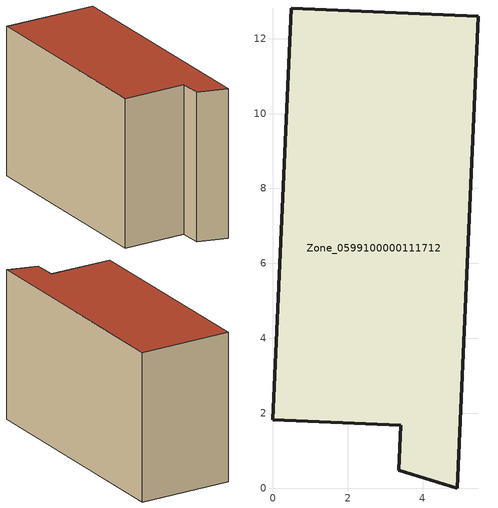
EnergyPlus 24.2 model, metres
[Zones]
Zone_0599100000111712
 floor ground (C_G): 5.48,12.6 4.92,0 3.36,0.47 3.41,1.67 0,1.82 0.49,12.82 z1.84
 wall outside (C_F): 4.92,0 5.48,12.6 0.49,12.82 0,1.82 3.41,1.67 3.36,0.47 4.92,0 z1.84:9.8
 roof outside (C_R): 3.36,0.47 4.92,0 5.48,12.6 0.49,12.82 0,1.82 3.41,1.67 z9.8
[BUILDING]
Pand.0599100000111712: North Axis=0; Terrain=City; Loads Convergence Tolerance Value=0.04; Temperature Convergence Tolerance Value=0.4; Solar Distribution=FullExterior; Maximum Number of Warmup Days=25; Minimum Number of Warmup Days=1
[Site:Location]
Rotterdam.The.Hague.AP_ZH_NLD Design_Conditions: Latitude=51.96; Longitude=4.45; Time Zone=1; Elevation=-4.5
[SITE:GROUNDTEMPERATURE:BUILDINGSURFACE]
18, 18, 18, 18, 18, 18, 18, 18, 18, 18, 18, 18
[MATERIAL] Thermal Absorptance=0.9; Solar Absorptance=0.7; Visible Absorptance=0.7
Name | Roughness | Thickness | Conductivity | Density | Specific Heat
G.TI.1975-1991 | MediumSmooth | 0.15 | 0.288461 | 540 | 1210
F.TI.1975-1991 | Rough | 0.3 | 0.230769 | 1920 | 840
R.TI.1975-1991 | MediumRough | 0.2 | 0.153846 | 1500 | 1000
[CONSTRUCTION]
C_G: G.TI.1975-1991
C_F: F.TI.1975-1991
C_R: R.TI.1975-1991
[ZONE]
Zone_0599100000111712: Type=1; Multiplier=1; Ceiling Height=Autocalculate; Volume=Autocalculate; Floor Area=autocalculate; Part of Total Floor Area=Yes
[ZONEINFILTRATION:DESIGNFLOWRATE]
Infil_Zone_0599100000111712: Zone or ZoneList or Space or SpaceList=Zone_0599100000111712; Schedule=AlwaysOn; Design Flow Rate Calculation Method=Flow/Area; Flow Rate per Floor Area=0.003; Constant Term Coefficient=1; Temperature Term Coefficient=0; Velocity Term Coefficient=0; Velocity Squared Term Coefficient=0
[HVACTEMPLATE:ZONE:IDEALLOADSAIRSYSTEM]
Zone_0599100000111712: Maximum Heating Supply Air Temperature=50; Minimum Cooling Supply Air Temperature=13; Maximum Heating Supply Air Humidity Ratio=0.0156; Minimum Cooling Supply Air Humidity Ratio=0.0077; Heating Limit=NoLimit; Cooling Limit=NoLimit; Dehumidification Control Type=ConstantSensibleHeatRatio; Cooling Sensible Heat Ratio=0.7; Dehumidification Setpoint=60; Humidification Control Type=None; Humidification Setpoint=30; Outdoor Air Method=None; Outdoor Air Flow Rate per Person=0.00944; Outdoor Air Flow Rate per Zone Floor Area=0; Outdoor Air Flow Rate per Zone=0; Demand Controlled Ventilation Type=None; Outdoor Air Economizer Type=NoEconomizer; Heat Recovery Type=None; Sensible Heat Recovery Effectiveness=0.7; Latent Heat Recovery Effectiveness=0.65
[ZONECONTROL:THERMOSTAT]
ThermostatControl_Zone_0599100000111712: Zone or ZoneList=Zone_0599100000111712; Control Type Schedule=DualSetpointControlType; Control 1=Thermostat_Zone_0599100000111712; Temperature Difference Between Cutout And Setpoint=0
[THERMOSTATSETPOINT:DUALSETPOINT]
Thermostat_Zone_0599100000111712: Heating Setpoint Temperature Schedule=HeatingSetpoint_Zone_0599100000111712; Cooling Setpoint Temperature Schedule=CoolingSetpoint_Zone_0599100000111712
[SCHEDULE:COMPACT]
HeatingSetpoint_Zone_0599100000111712: Through: 12/31, For: AllDays, Until: 24:00, 21
CoolingSetpoint_Zone_0599100000111712: Through: 12/31, For: AllDays, Until: 24:00, 24
DualSetpointControlType: Through: 12/31, For: AllDays, Until: 24:00, 4
AlwaysOn: Through: 12/31, For: AllDays, Until: 24:00, 1
